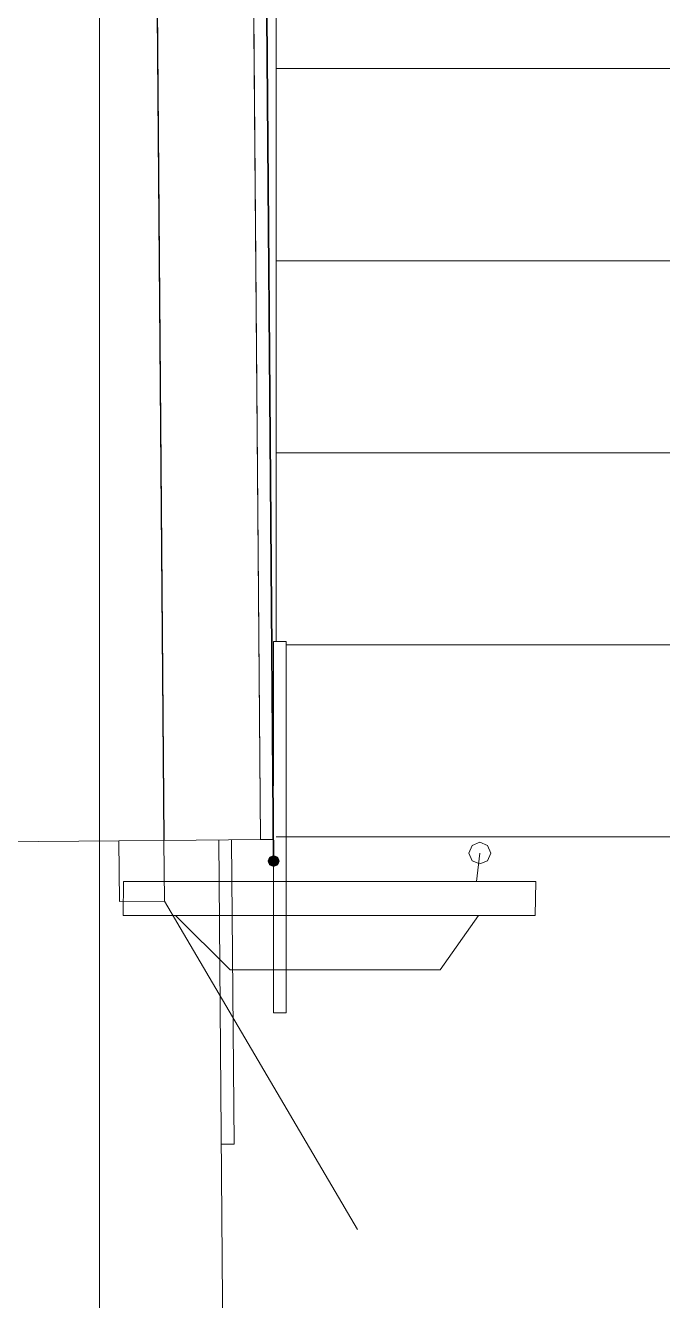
# Model space of a CAD drawing. Header units: millimetres. Extents: x -546 to 1681, y -650 to 1730.
# Drawn here: x 856.02 to 865.96, y 558.89 to 578.8 of the extents above; entities that cross this region are included whole.
import ezdxf

# ---------------------------------------------------------------- set-up
doc = ezdxf.new("R2010")
doc.units = ezdxf.units.MM

msp = doc.modelspace()

# ---------------------------------------------------------------- hatches: boundary and pattern name
h = msp.add_hatch(color=7)
h.dxf.hatch_style = 2
h.paths.add_polyline_path([(859.883, 565.842), (859.82, 565.815), (859.793, 565.752), (859.82, 565.688), (859.883, 565.662), (859.893, 565.662), (859.957, 565.688), (859.983, 565.752), (859.957, 565.815), (859.893, 565.842)])

# ---------------------------------------------------------------- linework, layer by layer
at = {"color": 7, "lineweight": 0}
for points in [[(857.173, 197.821), (857.173, 730.152)], [(857.173, 207.047), (857.173, 730.152)], [(858.175, 566.074), (857.914, 598.413)], [(857.993, 589.523), (858.182, 566.074)], [(859.493, 589.525), (859.682, 566.086)], [(859.692, 589.537), (859.883, 565.752)], [(859.882, 566.088), (859.693, 589.537)], [(859.893, 565.752), (859.702, 589.537)], [(859.682, 566.086), (859.5, 588.675)], [(859.927, 581.129), (859.927, 578.129)], [(859.927, 578.129), (859.927, 575.129)], [(875.227, 578.129), (859.927, 578.129)], [(875.227, 578.129), (859.927, 578.129)], [(859.927, 575.129), (859.927, 572.129)], [(875.227, 575.129), (859.927, 575.129)], [(875.227, 575.129), (859.927, 575.129)], [(859.927, 572.129), (859.927, 569.18)], [(875.227, 572.129), (859.927, 572.129)], [(875.227, 572.129), (859.927, 572.129)], [(859.884, 566.925), (859.884, 569.18)], [(860.084, 569.18), (859.884, 569.18)], [(860.084, 569.18), (860.084, 563.38)], [(875.358, 569.129), (860.084, 569.129)], [(875.358, 569.129), (860.084, 569.129)], [(853.083, 566.033), (857.475, 566.068)], [(858.175, 566.074), (857.475, 566.068)], [(857.475, 566.068), (857.483, 565.118)], [(858.183, 565.124), (858.175, 566.074)], [(858.182, 566.074), (859.682, 566.086)], [(859.17, 549.081), (859.032, 566.081)], [(859.232, 566.082), (859.27, 561.329)], [(859.682, 566.086), (859.882, 566.088)], [(875.381, 566.129), (859.927, 566.129)], [(862.986, 565.997), (862.936, 565.877)], [(863.106, 566.047), (862.986, 565.997)], [(863.226, 565.997), (863.106, 566.047)], [(863.276, 565.877), (863.226, 565.997)], [(862.936, 565.877), (862.986, 565.757)], [(863.055, 565.43), (863.106, 565.877)], [(863.226, 565.757), (863.276, 565.877)], [(859.884, 563.38), (859.884, 565.752)], [(862.986, 565.757), (863.106, 565.707)], [(863.106, 565.707), (863.226, 565.757)], [(857.548, 565.43), (857.541, 564.9)], [(863.979, 565.43), (857.548, 565.43)], [(863.972, 564.9), (863.979, 565.43)], [(857.483, 565.118), (858.183, 565.124)], [(858.183, 565.124), (861.199, 559.995)], [(857.541, 564.9), (863.972, 564.9)], [(859.208, 564.05), (858.358, 564.9)], [(863.083, 564.9), (862.487, 564.05)], [(862.487, 564.05), (859.208, 564.05)], [(860.084, 563.38), (859.884, 563.38)], [(859.27, 561.329), (859.07, 561.329)]]:
    msp.add_lwpolyline(points, dxfattribs=at)

doc.saveas('drawing.dxf')
